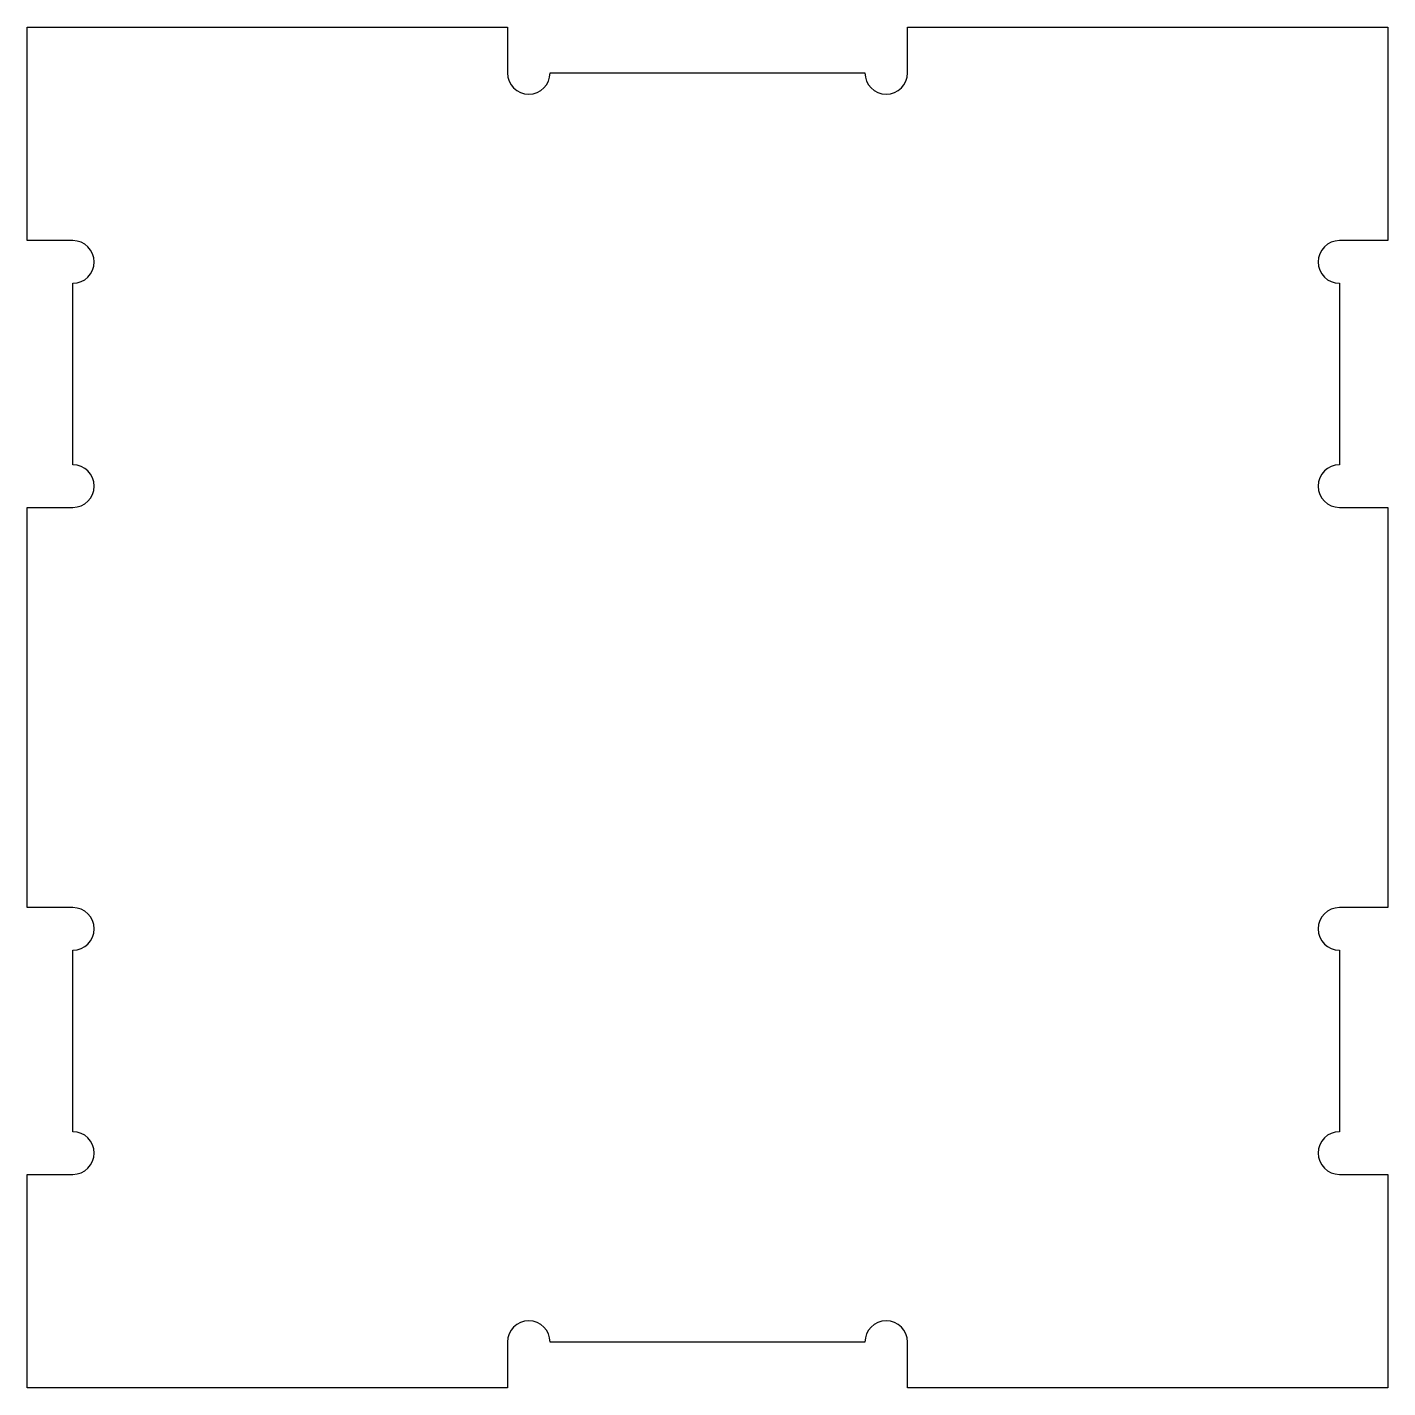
# Model space of a CAD drawing. Extents: x 0 to 51, y 0 to 51.
import ezdxf

# ---------------------------------------------------------------- set-up
doc = ezdxf.new("R2010")
doc.units = 0
doc.header["$MEASUREMENT"] = 0
doc.layers.add('VISIBLE', color=7, linetype='CONTINUOUS')

msp = doc.modelspace()

# ---------------------------------------------------------------- linework, layer by layer
at = {"layer": 'VISIBLE'}
for p, q in [((0, 51), (18, 51)), ((0, 43), (0, 51)), ((18, 51), (18, 49.29)), ((33, 51), (51, 51)), ((33, 49.29), (33, 51)), ((51, 51), (51, 43)), ((19.6, 49.29), (31.4, 49.29)), ((1.71, 43), (0, 43)), ((51, 43), (49.191, 43)), ((1.71, 34.6), (1.71, 41.4)), ((49.191, 41.4), (49.191, 34.6)), ((0, 33), (1.71, 33)), ((0, 18), (0, 33)), ((49.191, 33), (51, 33)), ((51, 33), (51, 18)), ((1.71, 18), (0, 18)), ((51, 18), (49.191, 18)), ((1.71, 9.6), (1.71, 16.4)), ((49.191, 16.4), (49.191, 9.6)), ((0, 8), (1.71, 8)), ((0, 0), (0, 8)), ((49.191, 8), (51, 8)), ((51, 8), (51, 0)), ((18, 1.71), (18, 0)), ((31.4, 1.71), (19.6, 1.71)), ((33, 0), (33, 1.71)), ((18, 0), (0, 0)), ((51, 0), (33, 0))]:
    msp.add_line(p, q, dxfattribs=at)
for centre, start, end in [((18.8, 49.29), 180, 0), ((32.2, 49.29), 180, 0), ((1.71, 42.2), 270, 90), ((49.191, 42.2), 90, 270), ((1.71, 33.8), 270, 90), ((49.191, 33.8), 90, 270), ((1.71, 17.2), 270, 90), ((49.191, 17.2), 90, 270), ((1.71, 8.8), 270, 90), ((49.191, 8.8), 90, 270), ((18.8, 1.71), 0, 180), ((32.2, 1.71), 0, 180)]:
    msp.add_arc(centre, 0.8, start, end, dxfattribs=at)

doc.saveas('drawing.dxf')
